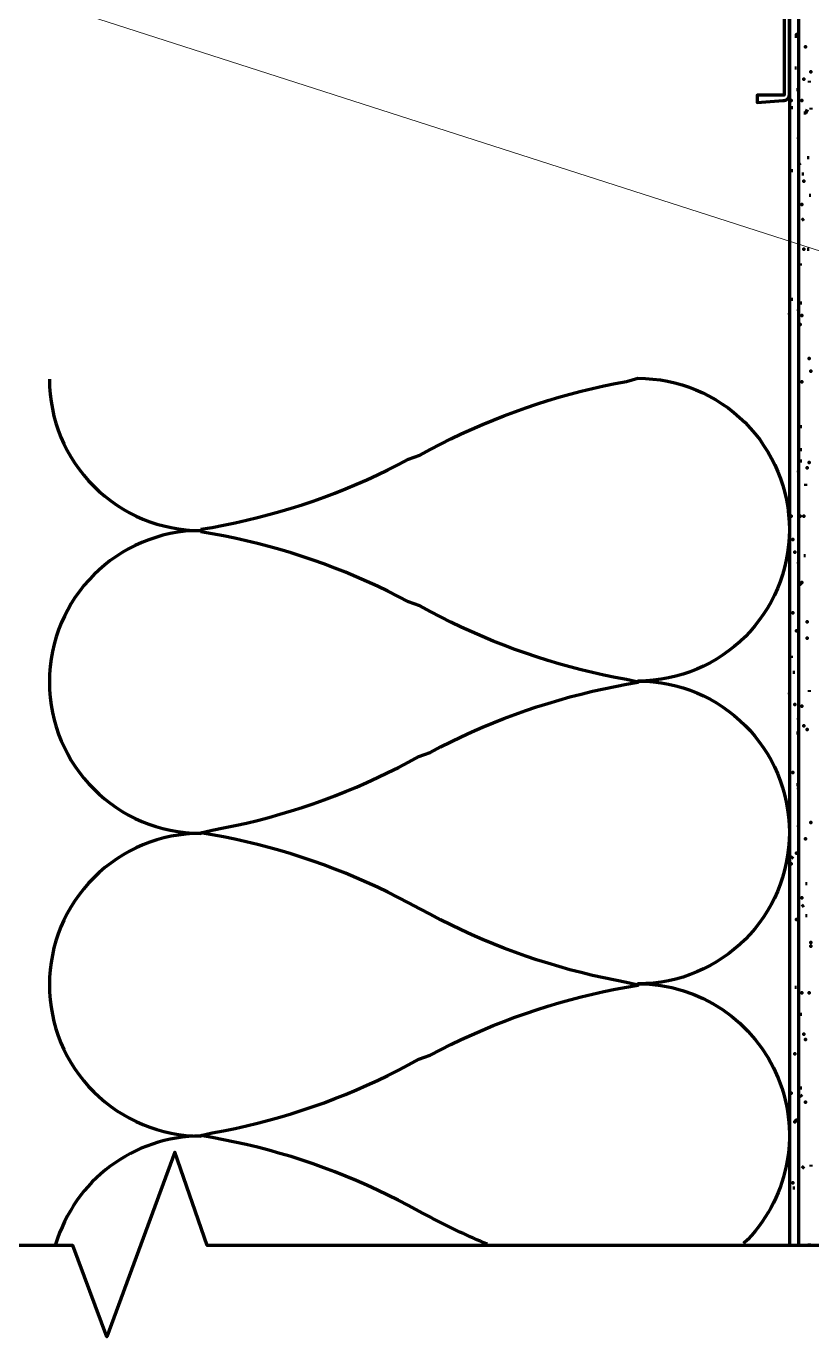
# Model space of a CAD drawing. Extents: x -83.6 to -32.7, y 325.7 to 417.7.
# Drawn here: x -60.52 to -54.67, y 393.97 to 403.73 of the extents above; entities that cross this region are included whole.
import ezdxf

# ---------------------------------------------------------------- set-up
doc = ezdxf.new("R2010")
doc.units = 0
doc.header["$MEASUREMENT"] = 0
for name, color, linetype, lineweight in [('Dt-Line 1', 9, 'Continuous', 0), ('Dt-Line 3', 7, 'Continuous', 15), ('Dt-Line 4', 1, 'Continuous', 25), ('Dt-Text', 121, 'Continuous', 20)]:
    doc.layers.add(name, color=color, linetype=linetype, lineweight=lineweight)
doc.styles.get("Standard").update_dxf_attribs({"font": 'Arial.ttf'})
doc.dimstyles.new('1 & 1 Half', dxfattribs={"dimtxt": 0.75, "dimasz": 0.75, "dimexe": 1, "dimexo": 0.375, "dimgap": 0.5, "dimtad": 1, "dimdec": 4, "dimzin": 3, "dimdsep": 46, "dimlunit": 4, "dimtxsty": 'Standard', "dimblk": 'ARCHTICK', "dimcen": 0.09375, "dimdle": 1, "dimclrd": 253, "dimclre": 253, "dimclrt": 256, "dimadec": 0, "dimazin": 0, "dimtfac": 0.6, "dimtdec": 4, "dimtix": 1, "dimtmove": 2, "dimatfit": 0, "dimfxl": 1, "dimfrac": 1, "dimtolj": 1, "dimtzin": 0, "dimlwd": 9, "dimlwe": 9, "dimarcsym": 0})

# ---------------------------------------------------------------- blocks, each defined once
blk = doc.blocks.new('_ArchTick')
at = {"color": 0, "linetype": 'ByBlock', "const_width": 0.15}
blk.add_lwpolyline([(-0.5, -0.5), (0.5, 0.5)], dxfattribs=at)

msp = doc.modelspace()

# ---------------------------------------------------------------- linework, layer by layer
at = {"layer": 'Dt-Line 1', "linetype": 'Continuous', "lineweight": 158}
for p, q in [((-54.7846, 403.4146), (-54.7979, 403.4146)), ((-54.6912, 403.3212), (-54.6912, 403.3079)), ((-54.7712, 403.2546), (-54.7846, 403.2546)), ((-54.8112, 403.1212), (-54.8246, 403.1212)), ((-54.6779, 403.1212), (-54.6779, 403.1079)), ((-54.6912, 402.7479), (-54.7046, 402.7479)), ((-54.8246, 402.6546), (-54.8112, 402.6546)), ((-54.7712, 402.7079), (-54.7579, 402.6946)), ((-54.7312, 402.6279), (-54.7446, 402.6279)), ((-54.6779, 402.4679), (-54.6912, 402.4679)), ((-54.7312, 402.2946), (-54.7446, 402.2812)), ((-54.7046, 402.0679), (-54.6912, 402.0679)), ((-54.7579, 401.9612), (-54.7579, 401.9479)), ((-54.8112, 401.6946), (-54.8246, 401.6946)), ((-54.7446, 401.6679), (-54.7579, 401.6679)), ((-54.7579, 400.7479), (-54.7446, 400.7479)), ((-54.7446, 400.5746), (-54.7579, 400.5746)), ((-54.7579, 400.4946), (-54.7446, 400.4946)), ((-54.7179, 400.3212), (-54.7179, 400.3079)), ((-54.7312, 399.7879), (-54.7179, 399.7879)), ((-54.8246, 399.0412), (-54.8246, 399.0279)), ((-54.7579, 399.0812), (-54.7712, 399.0812)), ((-54.8112, 398.9212), (-54.7979, 398.9212)), ((-54.6912, 398.7879), (-54.6912, 398.7745)), ((-54.7712, 398.4679), (-54.7846, 398.4679)), ((-54.7579, 398.2279), (-54.7712, 398.2279)), ((-54.7712, 398.0812), (-54.7846, 398.0812)), ((-54.8112, 397.5479), (-54.8246, 397.5346)), ((-54.7179, 397.3479), (-54.7046, 397.3479)), ((-54.7312, 397.1879), (-54.7446, 397.1746)), ((-54.7046, 397.1079), (-54.7179, 397.1079)), ((-54.8246, 397.0279), (-54.8379, 397.0279)), ((-54.7846, 396.5746), (-54.7979, 396.5746)), ((-54.7579, 396.3746), (-54.7446, 396.3746)), ((-54.7579, 395.8279), (-54.7446, 395.8279)), ((-54.7579, 395.7745), (-54.7446, 395.7612)), ((-54.7312, 395.2412), (-54.7446, 395.2279)), ((-54.6779, 395.2546), (-54.6779, 395.2412)), ((-54.7712, 395.1212), (-54.7712, 395.1079)), ((-54.7979, 395.0812), (-54.8112, 395.0812)), ((-54.6912, 394.6679), (-54.6912, 394.6546))]:
    msp.add_line(p, q, dxfattribs=at)
for points in [[(-54.7846, 403.6412), (-54.7846, 403.6679), (-54.7846, 403.6546)], [(-54.7179, 403.5746), (-54.7179, 403.5746), (-54.7179, 403.5746)], [(-54.7312, 403.3346), (-54.7312, 403.3346), (-54.7312, 403.3346)], [(-54.6779, 403.3879), (-54.6779, 403.3879), (-54.6779, 403.3879)], [(-54.8246, 403.1746), (-54.8246, 403.1746), (-54.8246, 403.1746)], [(-54.7446, 403.1746), (-54.7446, 403.1746), (-54.7446, 403.1746)], [(-54.7046, 403.1079), (-54.7179, 403.0812), (-54.7312, 403.0812)], [(-54.7712, 402.8946), (-54.7712, 402.8946), (-54.7712, 402.8946)], [(-54.7312, 402.5746), (-54.7312, 402.5746), (-54.7312, 402.5746)], [(-54.7446, 402.4012), (-54.7446, 402.4012), (-54.7446, 402.4012)], [(-54.8379, 401.5879), (-54.8379, 401.5879), (-54.8379, 401.5879)], [(-54.7712, 401.6146), (-54.7712, 401.6146), (-54.7712, 401.6146)], [(-54.7446, 401.5746), (-54.7446, 401.5746), (-54.7446, 401.5746)], [(-54.7579, 401.5079), (-54.7579, 401.5079), (-54.7579, 401.5079)], [(-54.6912, 401.2546), (-54.6912, 401.2546), (-54.6912, 401.2546)], [(-54.6779, 401.1612), (-54.6779, 401.1612), (-54.6779, 401.1612)], [(-54.7446, 401.0812), (-54.7446, 401.0812), (-54.7446, 401.0812)], [(-54.6912, 400.4812), (-54.6912, 400.4812), (-54.6912, 400.4812)], [(-54.7712, 400.4146), (-54.7712, 400.4146), (-54.7712, 400.4146)], [(-54.7046, 400.4412), (-54.7046, 400.4412), (-54.7046, 400.4412)], [(-54.8246, 400.0812), (-54.8246, 400.0812), (-54.8246, 400.0812)], [(-54.7579, 400.0812), (-54.7579, 400.0812), (-54.7579, 400.0812)], [(-54.7312, 400.0812), (-54.7312, 400.0812), (-54.7312, 400.0812)], [(-57.0857, 394.6634), (-57.1114, 394.6742), (-57.1371, 394.6851), (-57.1627, 394.6962), (-57.1882, 394.7075), (-57.2136, 394.7189), (-57.239, 394.7304), (-57.2643, 394.7421), (-57.2896, 394.7539), (-57.3147, 394.7658), (-57.3398, 394.7779), (-57.3649, 394.7902), (-57.3899, 394.8025), (-57.4148, 394.815), (-57.4396, 394.8277), (-57.4644, 394.8405), (-57.4891, 394.8534), (-57.5137, 394.8665), (-57.5382, 394.8797), (-57.5627, 394.8931), (-57.5958, 394.9094), (-57.6717, 394.9508), (-57.7483, 394.9909), (-57.8256, 395.0295), (-57.9035, 395.0668), (-57.9819, 395.1028), (-58.061, 395.1373), (-58.1406, 395.1705), (-58.2208, 395.2022), (-58.3015, 395.2325), (-58.3827, 395.2615), (-58.4643, 395.289), (-58.5465, 395.3151), (-58.6291, 395.3398), (-58.7122, 395.363), (-58.7957, 395.3848), (-58.8795, 395.4051), (-58.9638, 395.424), (-59.0484, 395.4414), (-59.1334, 395.4573), (-59.2186, 395.4718), (-59.1329, 395.4919), (-59.0479, 395.5078), (-58.9633, 395.5252), (-58.8791, 395.5441), (-58.7952, 395.5645), (-58.7117, 395.5862), (-58.6287, 395.6095), (-58.5461, 395.6342), (-58.4639, 395.6603), (-58.3822, 395.6878), (-58.301, 395.7167), (-58.2203, 395.7471), (-58.1402, 395.7788), (-58.0605, 395.812), (-57.9815, 395.8465), (-57.903, 395.8825), (-57.8252, 395.9198), (-57.7479, 395.9585), (-57.6713, 395.9985), (-57.5954, 396.0399), (-57.5112, 396.0706), (-57.4346, 396.1106), (-57.3573, 396.1493), (-57.2795, 396.1866), (-57.201, 396.2226), (-57.1219, 396.2571), (-57.0423, 396.2903), (-56.9622, 396.322), (-56.8815, 396.3524), (-56.8003, 396.3813), (-56.7186, 396.4088), (-56.6364, 396.4349), (-56.5538, 396.4596), (-56.4707, 396.4829), (-56.3873, 396.5046), (-56.3034, 396.525), (-56.2192, 396.5439), (-56.1345, 396.5613), (-56.0496, 396.5772), (-55.9643, 396.5917), (-56.0496, 396.6119), (-56.1345, 396.6278), (-56.2192, 396.6452), (-56.3034, 396.6641), (-56.3873, 396.6845), (-56.4707, 396.7062), (-56.5538, 396.7295), (-56.6364, 396.7542), (-56.7186, 396.7803), (-56.8003, 396.8078), (-56.8815, 396.8367), (-56.9622, 396.8671), (-57.0423, 396.8988), (-57.1219, 396.932), (-57.201, 396.9665), (-57.2795, 397.0025), (-57.3573, 397.0398), (-57.4346, 397.0785), (-57.5112, 397.1185), (-57.5871, 397.1599), (-57.6717, 397.2042), (-57.7483, 397.2442), (-57.8256, 397.2829), (-57.9035, 397.3202), (-57.9819, 397.3561), (-58.061, 397.3906), (-58.1406, 397.4238), (-58.2208, 397.4555), (-58.3015, 397.4859), (-58.3827, 397.5148), (-58.4643, 397.5423), (-58.5465, 397.5684), (-58.6291, 397.5931), (-58.7122, 397.6163), (-58.7957, 397.6381), (-58.8795, 397.6584), (-58.9638, 397.6773), (-59.0484, 397.6947), (-59.1334, 397.7107), (-59.2186, 397.7251), (-59.1329, 397.7452), (-59.0479, 397.7611), (-58.9633, 397.7786), (-58.8791, 397.7974), (-58.7952, 397.8178), (-58.7117, 397.8396), (-58.6287, 397.8628), (-58.5461, 397.8875), (-58.4639, 397.9136), (-58.3822, 397.9411), (-58.301, 397.97), (-58.2203, 398.0004), (-58.1402, 398.0322), (-58.0605, 398.0653), (-57.9815, 398.0999), (-57.903, 398.1358), (-57.8252, 398.1731), (-57.7479, 398.2118), (-57.6713, 398.2518), (-57.5954, 398.2932), (-57.5112, 398.3239), (-57.4346, 398.364), (-57.3573, 398.4027), (-57.2795, 398.44), (-57.201, 398.4759), (-57.1219, 398.5104), (-57.0423, 398.5436), (-56.9622, 398.5754), (-56.8815, 398.6057), (-56.8003, 398.6347), (-56.7186, 398.6622), (-56.6364, 398.6883), (-56.5538, 398.713), (-56.4707, 398.7362), (-56.3873, 398.758), (-56.3034, 398.7783), (-56.2192, 398.7972), (-56.1345, 398.8146), (-56.0496, 398.8306), (-55.9643, 398.8451), (-56.0496, 398.8652), (-56.1345, 398.8811), (-56.2192, 398.8986), (-56.3034, 398.9174), (-56.3873, 398.9378), (-56.4707, 398.9596), (-56.5538, 398.9828), (-56.6364, 399.0075), (-56.7186, 399.0336), (-56.8003, 399.0611), (-56.8815, 399.0901), (-56.9622, 399.1204), (-57.0423, 399.1522), (-57.1219, 399.1853), (-57.201, 399.2199), (-57.2795, 399.2558), (-57.3573, 399.2931), (-57.4346, 399.3318), (-57.5112, 399.3718), (-57.5871, 399.4132), (-57.6717, 399.4442), (-57.7483, 399.4842), (-57.8256, 399.5229), (-57.9035, 399.5602), (-57.9819, 399.5961), (-58.061, 399.6306), (-58.1406, 399.6638), (-58.2208, 399.6955), (-58.3015, 399.7259), (-58.3827, 399.7548), (-58.4643, 399.7823), (-58.5465, 399.8084), (-58.6291, 399.8331), (-58.7122, 399.8563), (-58.7957, 399.8781), (-58.8795, 399.8984), (-58.9638, 399.9173), (-59.0484, 399.9347), (-59.1334, 399.9507), (-59.2186, 399.9651)], [(-54.8112, 399.9079), (-54.8112, 399.9079), (-54.8112, 399.9079)], [(-54.7979, 399.8146), (-54.7979, 399.8146), (-54.7979, 399.8146)], [(-54.7712, 399.7346), (-54.7712, 399.7346), (-54.7712, 399.7346)], [(-54.7846, 399.2279), (-54.7846, 399.2279), (-54.7846, 399.2279)], [(-54.7046, 399.2946), (-54.7046, 399.2946), (-54.7046, 399.2946)], [(-54.7046, 399.1746), (-54.7046, 399.1746), (-54.7046, 399.1746)], [(-54.8379, 398.7612), (-54.8379, 398.7612), (-54.8379, 398.7612)], [(-54.7979, 398.6812), (-54.7979, 398.6812), (-54.7979, 398.6812)], [(-54.7446, 398.6679), (-54.7446, 398.6679), (-54.7446, 398.6679)], [(-54.7712, 398.5746), (-54.7712, 398.5746), (-54.7712, 398.5746)], [(-54.7312, 398.5212), (-54.7312, 398.5212), (-54.7312, 398.5212)], [(-54.7046, 398.4946), (-54.7046, 398.4946), (-54.7046, 398.4946)], [(-54.8112, 398.1746), (-54.8112, 398.1746), (-54.8112, 398.1746)], [(-54.7712, 398.0546), (-54.7712, 398.0546), (-54.7712, 398.0546)], [(-54.7712, 397.7745), (-54.7712, 397.7745), (-54.7712, 397.7746)], [(-54.7179, 397.6812), (-54.7179, 397.6812), (-54.7179, 397.6812)], [(-54.7846, 397.5746), (-54.7846, 397.5746), (-54.7846, 397.5746)], [(-54.8246, 397.4946), (-54.8246, 397.4946), (-54.8246, 397.4946)], [(-54.7446, 397.2412), (-54.7446, 397.2412), (-54.7446, 397.2412)], [(-54.7846, 397.0812), (-54.7846, 397.0812), (-54.7846, 397.0812)], [(-54.6779, 396.9079), (-54.6779, 396.9079), (-54.6779, 396.9079)], [(-54.6779, 396.8812), (-54.6779, 396.8812), (-54.6779, 396.8812)], [(-54.7446, 396.5346), (-54.7446, 396.5346), (-54.7446, 396.5346)], [(-54.6912, 396.5346), (-54.6912, 396.5346), (-54.6912, 396.5346)], [(-54.7312, 396.2279), (-54.7312, 396.2279), (-54.7312, 396.2279)], [(-54.7179, 396.1879), (-54.7179, 396.1879), (-54.7179, 396.1879)], [(-54.7979, 396.0812), (-54.7979, 396.0812), (-54.7979, 396.0812)], [(-54.8246, 395.7879), (-54.8246, 395.7879), (-54.8246, 395.7879)], [(-54.7179, 395.7212), (-54.7179, 395.7212), (-54.7179, 395.7212)], [(-54.8112, 395.1212), (-54.8112, 395.1212), (-54.8112, 395.1212)]]:
    msp.add_lwpolyline(points, dxfattribs=at)
for points in [[(-60.3446, 401.1012, 0.414214), (-59.2179, 399.9746, 0.414213), (-60.3446, 398.8479, 0.414213), (-59.2179, 397.7212, 0.414214), (-60.3446, 396.5945, 0.414214), (-59.2179, 395.4679, 0.332241), (-60.2983, 394.6609)], [(-59.2182, 399.984), (-59.1329, 399.9985), (-59.0479, 400.0145), (-58.9633, 400.0319), (-58.8791, 400.0508), (-58.7952, 400.0711), (-58.7117, 400.0929), (-58.6287, 400.1161), (-58.5461, 400.1408), (-58.4639, 400.1669), (-58.3822, 400.1944), (-58.301, 400.2234), (-58.2203, 400.2537), (-58.1402, 400.2855), (-58.0605, 400.3187), (-57.9815, 400.3532), (-57.903, 400.3891), (-57.8252, 400.4264), (-57.7479, 400.4651), (-57.6713, 400.5052), (-57.5871, 400.5359), (-57.5112, 400.5773), (-57.4346, 400.6173), (-57.3573, 400.656), (-57.2795, 400.6933), (-57.201, 400.7292), (-57.1219, 400.7638), (-57.0423, 400.7969), (-56.9622, 400.8287), (-56.8815, 400.859), (-56.8003, 400.888), (-56.7186, 400.9155), (-56.6364, 400.9416), (-56.5538, 400.9663), (-56.4707, 400.9895), (-56.3873, 401.0113), (-56.3034, 401.0317), (-56.2192, 401.0505), (-56.1345, 401.068), (-56.0496, 401.0839), (-55.9646, 401.1079, -0.414214), (-54.8379, 399.9812, -0.414213), (-55.9646, 398.8546, -0.414213), (-54.8379, 397.7279, -0.414212), (-55.9646, 396.6012, -0.305126), (-54.9209, 395.8989, -0.305123), (-55.1783, 394.6676)]]:
    msp.add_lwpolyline(points, format="xyb", dxfattribs=at)
for points in [[(-54.7446, 399.5879), (-54.7446, 399.5879), (-54.7579, 399.5746), (-54.7579, 399.5746)], [(-54.8112, 399.3612), (-54.8112, 399.3612), (-54.8112, 399.3612)], [(-54.6779, 397.8012), (-54.6779, 397.8012), (-54.6779, 397.8012)], [(-54.7979, 395.5746), (-54.7979, 395.5746), (-54.7846, 395.5879)]]:
    msp.add_lwpolyline(points, close=True, dxfattribs=at)
for p in [(-54.7179, 403.5746), (-54.7312, 403.3346), (-54.6779, 403.3879), (-54.8246, 403.1746), (-54.7446, 403.1746), (-54.7712, 402.8946), (-54.7312, 402.5746), (-54.7446, 402.4012), (-54.7312, 402.0679), (-54.8379, 401.5879), (-54.7712, 401.6146), (-54.7446, 401.5746), (-54.7579, 401.5079), (-54.6912, 401.2546), (-54.6779, 401.1612), (-54.7446, 401.0812), (-54.6912, 400.4812), (-54.7712, 400.4146), (-54.7046, 400.4412), (-54.8246, 400.0812), (-54.7579, 400.0812), (-54.7312, 400.0812), (-54.8112, 399.9079), (-54.7979, 399.8146), (-54.7712, 399.7346), (-54.7579, 399.5746), (-54.7446, 399.5879), (-54.8112, 399.3612), (-54.7846, 399.2279), (-54.7046, 399.2946), (-54.7046, 399.1746), (-54.8379, 398.7612), (-54.7979, 398.6812), (-54.7446, 398.6679), (-54.7712, 398.5746), (-54.7312, 398.5212), (-54.7046, 398.4946), (-54.8112, 398.1746), (-54.7712, 398.0546), (-54.7712, 397.7745), (-54.6779, 397.8012), (-54.6779, 397.8012), (-54.7179, 397.6812), (-54.7846, 397.5746), (-54.8246, 397.4946), (-54.7446, 397.2412), (-54.7846, 397.0812), (-54.6779, 396.9079), (-54.6779, 396.8812), (-54.7446, 396.5346), (-54.6912, 396.5346), (-54.7312, 396.2279), (-54.7179, 396.1879), (-54.7979, 396.0812), (-54.8246, 395.7879), (-54.7179, 395.7212), (-54.7979, 395.5746), (-54.8112, 395.1212)]:
    msp.add_point(p, dxfattribs=at)
at = {"layer": 'Dt-Line 3', "linetype": 'Continuous', "lineweight": 211}
msp.add_line((-54.8379, 410.9746), (-54.8379, 394.6546), dxfattribs=at)
at = {"layer": 'Dt-Line 3', "linetype": 'Continuous', "lineweight": 158}
msp.add_line((-54.7712, 410.9746), (-54.7712, 394.6546), dxfattribs=at)
at = {"layer": 'Dt-Line 3', "linetype": 'Continuous', "lineweight": 211}
msp.add_lwpolyline([(-54.8379, 403.2146), (-54.8379, 404.7546, 0.414237), (-54.8779, 404.7879), (-60.7912, 404.8012, 0.414224), (-60.8379, 404.7479), (-60.8379, 403.2212, 0.414227), (-60.7846, 403.1612), (-60.5846, 403.1612), (-60.5846, 403.2146), (-60.7846, 403.2146), (-60.7846, 404.7479), (-54.8779, 404.7479), (-54.8779, 403.2146), (-55.0779, 403.2146), (-55.0779, 403.1612), (-54.8846, 403.1746, 0.414237)], format="xyb", close=True, dxfattribs=at)
at = {"layer": 'Dt-Line 4', "linetype": 'Continuous', "lineweight": 211}
msp.add_lwpolyline([(-51.8379, 394.6546), (-59.1712, 394.6546), (-59.4112, 395.3479), (-59.9179, 393.9746), (-60.1712, 394.6546), (-69.8779, 394.6546)], dxfattribs=at)

# ---------------------------------------------------------------- leaders
at = {"layer": 'Dt-Text'}
msp.add_leader([(-67, 406.0412), (-51.3312, 401), (-49.3579, 401)], dimstyle='1 & 1 Half', override={"dimgap": 0.5, "dimtad": 0}, dxfattribs=at)

doc.saveas('drawing.dxf')
